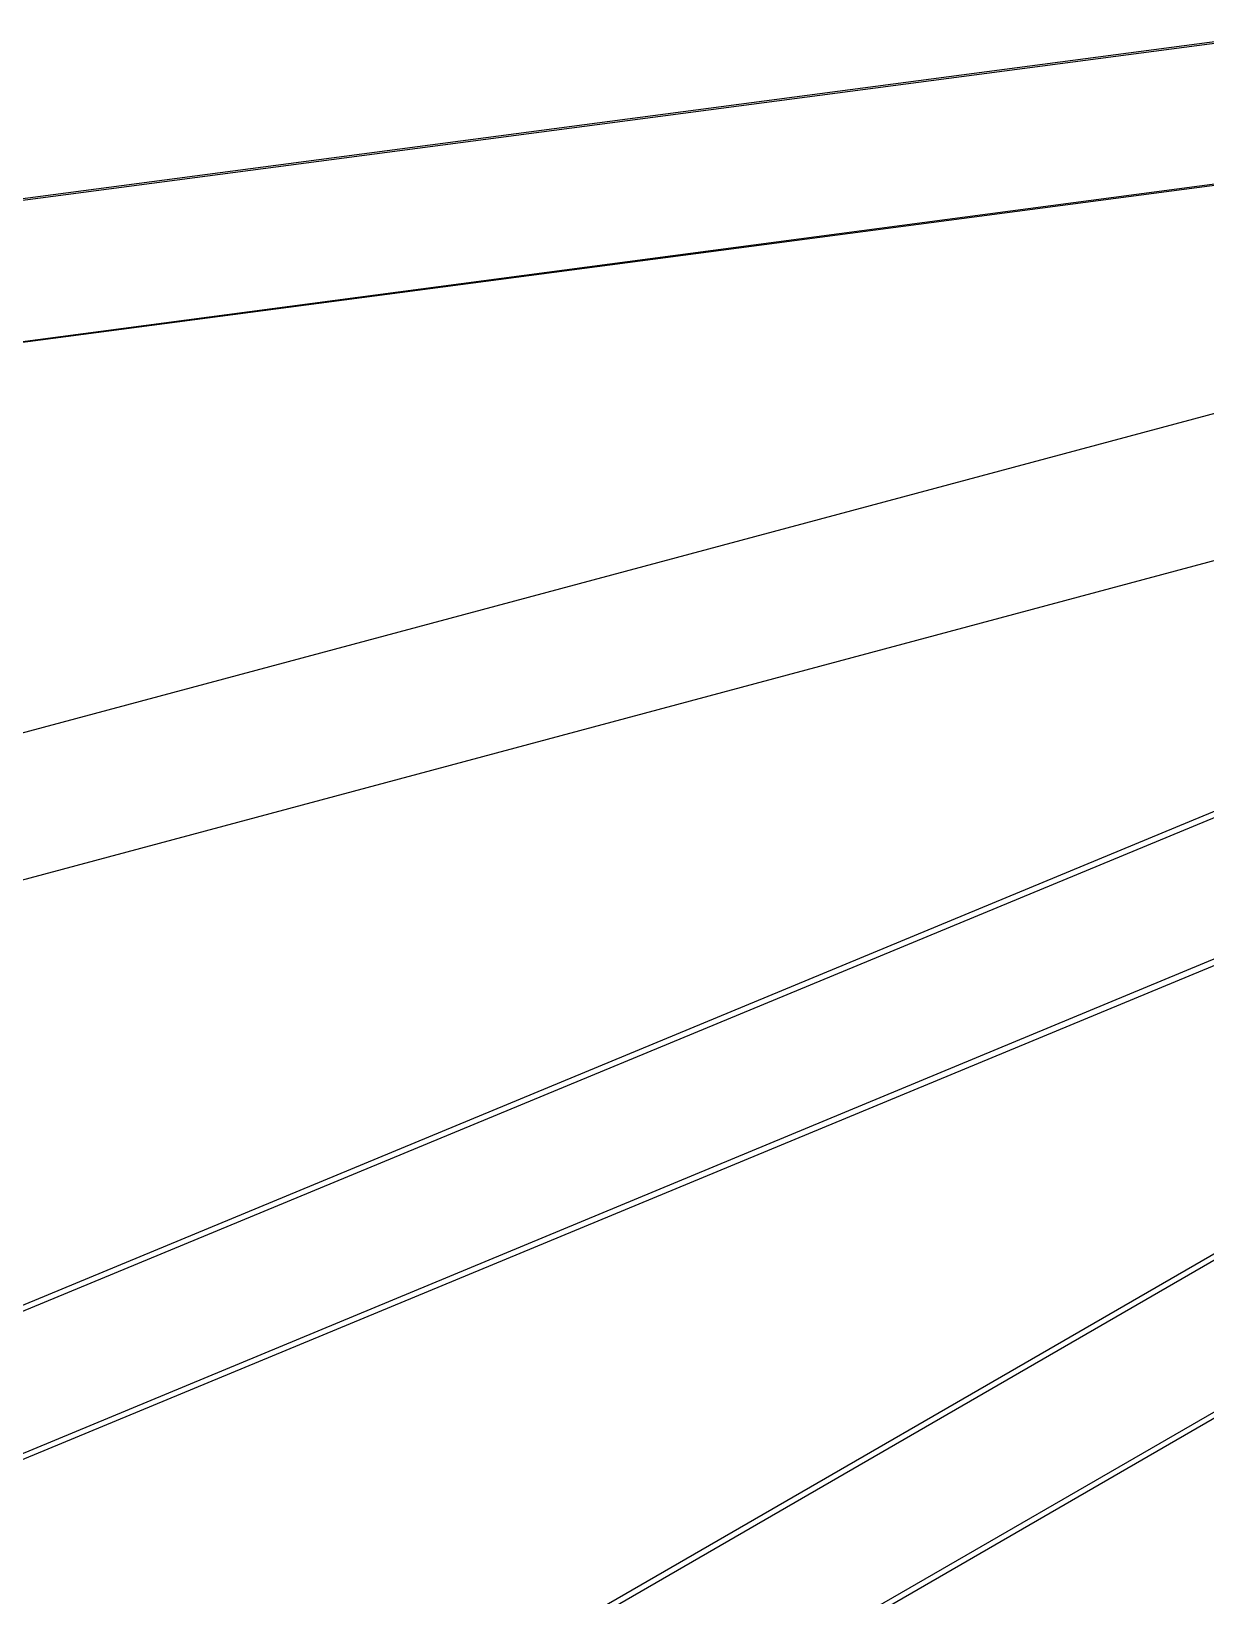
# Model space of a CAD drawing. Header units: inches. Extents: x 3324238 to 135265466, y -1036581 to 20094598.
# Drawn here: x 3354728.804 to 3354730.49, y -519089.145 to -519086.901 of the extents above; entities that cross this region are included whole.
import ezdxf

# ---------------------------------------------------------------- set-up
doc = ezdxf.new("R2010")
doc.units = ezdxf.units.IN
doc.header["$MEASUREMENT"] = 0

msp = doc.modelspace()

# ---------------------------------------------------------------- linework, layer by layer
for p, q in [((3354731.3874, -519086.802, 0.0027), (3354727.4878, -519087.3153, 0.0027)), ((3354731.3549, -519086.804, 0.0027), (3354727.4884, -519087.3133, 0.0027)), ((3354731.3613, -519087.007, 0.0027), (3354727.5858, -519087.5061, 0.0027)), ((3354727.5858, -519087.5061, 0.0027), (3354731.3611, -519087.0089, 0.0027)), ((3354727.8851, -519088.1505, 0.0027), (3354731.4116, -519087.2055, 0.0027)), ((3354731.4487, -519087.4067, 0.0027), (3354728.0321, -519088.3222, 0.0027)), ((3354731.5531, -519087.5936, 0.0027), (3354728.4634, -519088.8731, 0.0027)), ((3354731.5425, -519087.5891, 0.0027), (3354728.4719, -519088.8612, 0.0027)), ((3354728.6422, -519089.003, 0.0027), (3354731.581, -519087.7836, 0.0027)), ((3354728.666, -519089.0015, 0.0027), (3354731.5735, -519087.7968, 0.0027)), ((3354731.6832, -519087.9725, 0.0027), (3354729.135, -519089.444, 0.0027)), ((3354731.7073, -519087.9675, 0.0027), (3354729.137, -519089.4523, 0.0027)), ((3354729.3068, -519089.5713, 0.0027), (3354731.7642, -519088.1522, 0.0027)), ((3354729.3579, -519089.5507, 0.0027), (3354731.7669, -519088.1596, 0.0027))]:
    msp.add_line(p, q)

doc.saveas('drawing.dxf')
